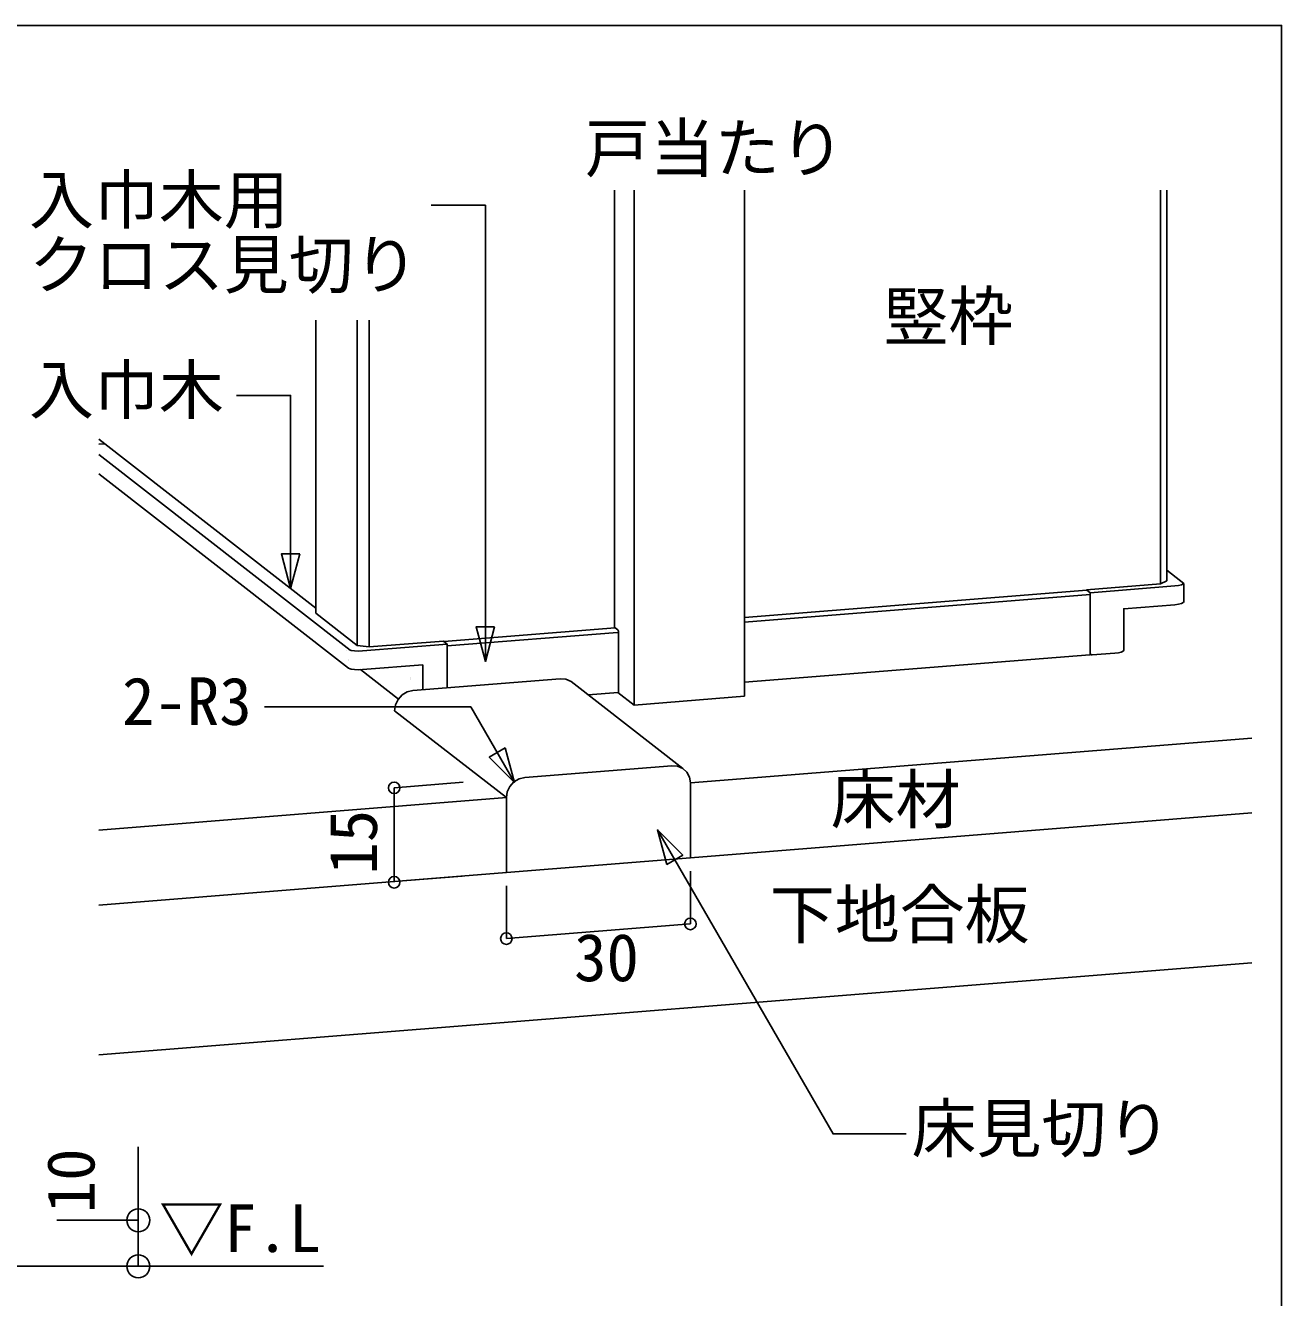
# Model space of a CAD drawing. Units: millimetres, scale not verified. Extents: x -1051 to 1051, y -744 to 744.
# Drawn here: x -765.5 to -492.5, y -534 to -257.5 of the extents above; entities that cross this region are included whole.
import ezdxf
from ezdxf.enums import TextEntityAlignment as Align

# ---------------------------------------------------------------- set-up
doc = ezdxf.new("R2010")
doc.units = ezdxf.units.MM
doc.header["$LTSCALE"] = 5
doc.layers.add('5-0', color=7, linetype='Continuous')
doc.layers.add('5-1', color=5, linetype='Continuous')
doc.styles.add('ＭＳ ゴシック', font='')
doc.styles.get('ＭＳ ゴシック').set_extended_font_data('MS Gothic')

msp = doc.modelspace()

# ---------------------------------------------------------------- linework, layer by layer
at = {"layer": '5-0'}
for p, q in [((-637.489, -388.436), (-637.489, -293.338)), ((-633.216, -405.225), (-633.216, -293.338)), ((-609.214, -293.338), (-609.214, -403.308)), ((-518.81, -293.338), (-518.81, -378.861)), ((-517.45, -378.202), (-517.45, -293.338)), ((-702.442, -321.564), (-702.442, -385.281)), ((-693.469, -392.262), (-693.469, -321.564)), ((-690.828, -392.601), (-690.828, -321.564)), ((-749.601, -347.446), (-702.442, -384.137)), ((-749.601, -348.543), (-748.322, -348.441)), ((-749.601, -350.777), (-694.928, -393.315)), ((-749.601, -354.969), (-695.317, -397.204)), ((-517.45, -375.891), (-514.396, -378.267)), ((-517.45, -375.893), (-513.729, -378.786)), ((-518.81, -378.861), (-517.45, -378.202)), ((-513.81, -378.847), (-513.729, -378.786)), ((-513.729, -378.786), (-513.729, -382.692)), ((-534.832, -380.236), (-609.214, -386.177)), ((-609.214, -387.222), (-534.074, -381.22)), ((-534.929, -380.148), (-518.81, -378.861)), ((-534.929, -380.148), (-534.074, -380.813)), ((-534.929, -380.244), (-534.929, -380.148)), ((-534.825, -380.236), (-534.832, -380.236)), ((-534.819, -380.238), (-534.825, -380.236)), ((-534.813, -380.24), (-534.819, -380.238)), ((-534.807, -380.243), (-534.813, -380.24)), ((-534.8, -380.248), (-534.807, -380.243)), ((-534.196, -380.719), (-534.202, -380.713)), ((-534.19, -380.725), (-534.196, -380.719)), ((-534.183, -380.732), (-534.19, -380.725)), ((-534.177, -380.741), (-534.183, -380.732)), ((-534.171, -380.75), (-534.177, -380.741)), ((-534.165, -380.76), (-534.171, -380.75)), ((-534.159, -380.771), (-534.165, -380.76)), ((-534.153, -380.782), (-534.159, -380.771)), ((-534.147, -380.795), (-534.153, -380.782)), ((-534.142, -380.808), (-534.147, -380.795)), ((-534.136, -380.822), (-534.142, -380.808)), ((-534.131, -380.837), (-534.136, -380.822)), ((-534.126, -380.853), (-534.131, -380.837)), ((-534.121, -380.869), (-534.126, -380.853)), ((-534.116, -380.886), (-534.121, -380.869)), ((-534.112, -380.903), (-534.116, -380.886)), ((-534.107, -380.921), (-534.112, -380.903)), ((-534.103, -380.939), (-534.107, -380.921)), ((-534.099, -380.958), (-534.103, -380.939)), ((-534.096, -380.977), (-534.099, -380.958)), ((-534.092, -380.996), (-534.096, -380.977)), ((-534.089, -381.016), (-534.092, -380.996)), ((-534.086, -381.036), (-534.089, -381.016)), ((-534.084, -381.056), (-534.086, -381.036)), ((-534.082, -381.077), (-534.084, -381.056)), ((-534.08, -381.097), (-534.082, -381.077)), ((-534.078, -381.118), (-534.08, -381.097)), ((-534.077, -381.138), (-534.078, -381.118)), ((-534.075, -381.159), (-534.077, -381.138)), ((-534.075, -381.179), (-534.075, -381.159)), ((-534.074, -381.2), (-534.075, -381.179)), ((-534.074, -380.813), (-515.672, -379.343)), ((-534.074, -393.967), (-534.074, -380.813)), ((-534.074, -381.22), (-534.074, -381.2)), ((-515.672, -379.343), (-514.89, -379.245)), ((-514.89, -379.245), (-514.268, -379.091)), ((-513.867, -378.897), (-514.268, -379.091)), ((-513.867, -378.897), (-513.81, -378.847)), ((-515.672, -383.411), (-514.89, -383.313)), ((-514.89, -383.313), (-514.268, -383.159)), ((-514.268, -383.159), (-513.867, -382.965)), ((-513.867, -382.965), (-513.81, -382.915)), ((-513.81, -382.915), (-513.729, -382.7)), ((-702.442, -385.281), (-693.469, -392.262)), ((-674.598, -391.4), (-637.392, -388.428)), ((-673.855, -392.385), (-636.866, -389.431)), ((-637.392, -388.428), (-637.386, -388.429)), ((-637.386, -388.429), (-637.38, -388.43)), ((-637.38, -388.43), (-637.374, -388.432)), ((-637.374, -388.432), (-637.367, -388.436)), ((-637.367, -388.436), (-637.361, -388.44)), ((-637.361, -388.44), (-636.763, -388.906)), ((-636.763, -388.906), (-636.756, -388.911)), ((-636.756, -388.911), (-636.75, -388.917)), ((-636.75, -388.917), (-636.744, -388.925)), ((-636.744, -388.925), (-636.738, -388.933)), ((-636.738, -388.933), (-636.732, -388.942)), ((-636.732, -388.942), (-636.726, -388.952)), ((-636.726, -388.952), (-636.72, -388.963)), ((-636.72, -388.963), (-636.714, -388.975)), ((-636.714, -388.975), (-636.708, -388.987)), ((-636.708, -388.987), (-636.702, -389.001)), ((-636.702, -389.001), (-636.697, -389.015)), ((-636.697, -389.015), (-636.692, -389.03)), ((-636.692, -389.03), (-636.686, -389.045)), ((-636.686, -389.045), (-636.681, -389.061)), ((-636.681, -389.061), (-636.677, -389.078)), ((-636.677, -389.078), (-636.672, -389.095)), ((-636.672, -389.095), (-636.668, -389.113)), ((-636.668, -389.113), (-636.664, -389.131)), ((-636.664, -389.131), (-636.66, -389.15)), ((-636.66, -389.15), (-636.656, -389.169)), ((-636.656, -389.169), (-636.653, -389.189)), ((-636.653, -389.189), (-636.65, -389.209)), ((-636.65, -389.209), (-636.647, -389.229)), ((-636.647, -389.229), (-636.644, -389.249)), ((-636.644, -389.249), (-636.642, -389.269)), ((-636.642, -389.269), (-636.64, -389.29)), ((-636.64, -389.29), (-636.638, -389.31)), ((-636.638, -389.31), (-636.637, -389.331)), ((-636.637, -389.331), (-636.636, -389.351)), ((-636.636, -389.351), (-636.635, -389.372)), ((-636.635, -389.372), (-636.635, -389.392)), ((-636.635, -389.392), (-636.635, -389.412)), ((-636.635, -389.412), (-636.635, -402.159)), ((-693.469, -392.262), (-690.828, -392.601)), ((-692.257, -393.448), (-673.855, -391.978)), ((-690.828, -392.601), (-674.709, -391.314)), ((-674.709, -391.314), (-673.855, -391.978)), ((-674.587, -391.409), (-674.581, -391.413)), ((-673.983, -391.879), (-673.977, -391.884)), ((-673.862, -392.24), (-673.862, -392.242)), ((-673.855, -391.978), (-673.855, -401.471)), ((-673.855, -392.365), (-673.855, -392.385)), ((-695.778, -393.403), (-695.767, -393.398)), ((-695.317, -395.298), (-695.317, -395.298)), ((-694.928, -393.315), (-694.767, -393.347)), ((-694.767, -393.347), (-693.988, -393.447)), ((-693.123, -393.482), (-693.988, -393.447)), ((-692.257, -393.448), (-693.123, -393.482)), ((-609.214, -400.28), (-534.171, -394.286)), ((-534.171, -394.286), (-534.165, -394.285)), ((-534.165, -394.285), (-534.159, -394.284)), ((-534.159, -394.284), (-534.153, -394.281)), ((-534.153, -394.281), (-534.147, -394.277)), ((-534.147, -394.277), (-534.142, -394.273)), ((-534.142, -394.273), (-534.136, -394.267)), ((-534.136, -394.267), (-534.131, -394.261)), ((-534.131, -394.261), (-534.126, -394.253)), ((-534.126, -394.253), (-534.121, -394.245)), ((-534.121, -394.245), (-534.116, -394.235)), ((-534.116, -394.235), (-534.112, -394.225)), ((-534.112, -394.225), (-534.107, -394.214)), ((-534.107, -394.214), (-534.103, -394.202)), ((-534.103, -394.202), (-534.099, -394.189)), ((-534.099, -394.189), (-534.096, -394.176)), ((-534.096, -394.176), (-534.092, -394.162)), ((-534.092, -394.162), (-534.089, -394.147)), ((-534.089, -394.147), (-534.086, -394.131)), ((-534.089, -394.143), (-533.909, -394.283)), ((-534.086, -394.131), (-534.084, -394.115)), ((-534.084, -394.115), (-534.082, -394.098)), ((-534.082, -394.098), (-534.08, -394.08)), ((-534.08, -394.08), (-534.078, -394.062)), ((-534.078, -394.062), (-534.077, -394.044)), ((-534.077, -394.044), (-534.075, -394.025)), ((-534.075, -394.006), (-534.074, -393.986)), ((-534.075, -394.025), (-534.075, -394.006)), ((-534.074, -393.967), (-534.054, -394.091)), ((-534.074, -393.986), (-534.074, -393.967)), ((-534.054, -394.091), (-533.998, -394.2)), ((-533.909, -394.283), (-533.998, -394.2)), ((-533.909, -394.283), (-533.798, -394.331)), ((-533.798, -394.331), (-533.674, -394.341)), ((-533.674, -394.341), (-528.74, -393.947)), ((-527.958, -393.849), (-528.74, -393.947)), ((-527.336, -393.695), (-527.958, -393.849)), ((-526.935, -393.501), (-527.336, -393.695)), ((-526.878, -393.452), (-526.935, -393.501)), ((-526.797, -393.236), (-526.878, -393.452)), ((-695.317, -395.485), (-695.317, -395.485)), ((-695.316, -397.205), (-694.928, -397.383)), ((-694.928, -397.383), (-694.767, -397.415)), ((-694.767, -397.415), (-693.988, -397.515)), ((-693.988, -397.515), (-693.123, -397.55)), ((-693.123, -397.55), (-692.257, -397.516)), ((-692.685, -397.533), (-684.471, -403.923)), ((-692.257, -397.516), (-679.189, -396.473)), ((-679.189, -401.897), (-679.189, -396.473)), ((-681.892, -399.629), (-681.891, -399.629)), ((-681.878, -399.397), (-681.878, -399.397)), ((-681.871, -399.276), (-681.871, -399.277)), ((-681.306, -402.066), (-649.303, -399.509)), ((-648.066, -399.61), (-649.303, -399.509)), ((-646.951, -400.099), (-648.066, -399.61)), ((-622.659, -418.999), (-646.951, -400.099)), ((-683.658, -403.031), (-684.543, -404.001)), ((-682.542, -402.364), (-683.658, -403.031)), ((-681.306, -402.066), (-682.542, -402.364)), ((-636.732, -402.478), (-643.226, -402.997)), ((-633.216, -405.225), (-636.746, -402.479)), ((-636.726, -402.477), (-636.732, -402.478)), ((-636.72, -402.476), (-636.726, -402.477)), ((-636.714, -402.473), (-636.72, -402.476)), ((-636.708, -402.47), (-636.714, -402.473)), ((-636.702, -402.465), (-636.708, -402.47)), ((-636.697, -402.459), (-636.702, -402.465)), ((-636.692, -402.453), (-636.697, -402.459)), ((-636.686, -402.445), (-636.692, -402.453)), ((-636.681, -402.437), (-636.686, -402.445)), ((-636.677, -402.428), (-636.681, -402.437)), ((-636.672, -402.417), (-636.677, -402.428)), ((-636.668, -402.406), (-636.672, -402.417)), ((-636.664, -402.394), (-636.668, -402.406)), ((-636.66, -402.382), (-636.664, -402.394)), ((-636.656, -402.368), (-636.66, -402.382)), ((-636.653, -402.354), (-636.656, -402.368)), ((-636.65, -402.339), (-636.653, -402.354)), ((-636.647, -402.323), (-636.65, -402.339)), ((-636.644, -402.307), (-636.647, -402.323)), ((-636.642, -402.29), (-636.644, -402.307)), ((-636.64, -402.273), (-636.642, -402.29)), ((-636.638, -402.255), (-636.64, -402.273)), ((-636.637, -402.236), (-636.638, -402.255)), ((-636.636, -402.218), (-636.637, -402.236)), ((-636.635, -402.198), (-636.636, -402.218)), ((-636.635, -402.159), (-636.635, -402.179)), ((-636.635, -402.179), (-636.635, -402.198)), ((-609.214, -403.308), (-633.216, -405.225)), ((-685.111, -405.181), (-685.307, -406.454)), ((-685.307, -406.454), (-661.014, -425.354)), ((-684.543, -404.001), (-685.111, -405.181)), ((-498.993, -412.412), (-621.01, -422.159)), ((-625.01, -418.41), (-657.014, -420.966)), ((-623.774, -418.51), (-625.01, -418.41)), ((-622.659, -418.999), (-623.774, -418.51)), ((-621.774, -419.828), (-622.659, -418.999)), ((-621.205, -420.917), (-621.774, -419.828)), ((-660.818, -424.081), (-660.25, -422.902)), ((-660.25, -422.902), (-659.365, -421.931)), ((-659.365, -421.931), (-658.25, -421.264)), ((-658.25, -421.264), (-657.014, -420.966)), ((-621.01, -422.158), (-621.205, -420.917)), ((-621.01, -438.431), (-621.01, -422.158)), ((-749.601, -432.43), (-661.014, -425.354)), ((-661.014, -425.354), (-660.818, -424.081)), ((-661.014, -425.354), (-661.014, -441.627)), ((-621.01, -438.431), (-498.993, -428.685)), ((-661.014, -441.627), (-621.01, -438.431)), ((-749.601, -448.703), (-661.014, -441.627)), ((-749.601, -481.248), (-498.993, -461.23)), ((-950.258, -527.219), (-700.722, -527.219))]:
    msp.add_line(p, q, dxfattribs=at)
at = {"layer": '5-0', "color": 6}
for points in [[(-677.366, -296.6), (-665.566, -296.6), (-665.566, -395.731)], [(-719.699, -337.931), (-707.899, -337.931), (-707.899, -379.891)], [(-713.57, -405.593), (-668.751, -405.593), (-659.25, -422.05)], [(-574.129, -498.462), (-589.997, -498.462), (-628.165, -432.352)]]:
    msp.add_lwpolyline(points, dxfattribs=at)
for points in [[(-705.888, -372.388), (-707.899, -379.891), (-709.909, -372.388)], [(-663.555, -388.228), (-665.566, -395.731), (-667.576, -388.228)], [(-661.26, -414.547), (-659.25, -422.05), (-664.742, -416.557)], [(-626.155, -439.855), (-628.165, -432.352), (-622.672, -437.845)]]:
    msp.add_lwpolyline(points, close=True, dxfattribs=at)
at = {"layer": '5-0'}
msp.add_lwpolyline([(-526.811, -393.274), (-526.795, -384.3), (-515.672, -383.411)], dxfattribs=at)
at = {"layer": '5-1'}
for p, q in [((-685.386, -423.206), (-670.401, -422.023)), ((-685.386, -423.206), (-685.386, -443.748)), ((-685.386, -443.566), (-670.633, -442.401)), ((-621.01, -452.8), (-621.01, -441.315)), ((-661.014, -455.996), (-661.014, -444.511)), ((-621.01, -452.8), (-661.014, -455.996)), ((-741.021, -527.219), (-741.021, -517.219)), ((-760.039, -527.219), (-741.021, -527.219))]:
    msp.add_line(p, q, dxfattribs=at)
msp.add_lwpolyline([(-758.742, -517.219), (-741.021, -517.219), (-741.021, -501.291)], dxfattribs=at)
for centre, radius in [((-685.386, -423.206), 1.252), ((-685.386, -443.748), 1.252), ((-621.01, -452.8), 1.252), ((-661.014, -455.996), 1.252), ((-741.021, -517.219), 2.5), ((-741.021, -527.219), 2.5)]:
    msp.add_circle(centre, radius, dxfattribs=at)

# ---------------------------------------------------------------- texts
at = {"layer": '5-0', "style": 'ＭＳ ゴシック'}
for s, p in [('入巾木用', (-764.775, -303.655)), ('クロス見切り', (-764.775, -317.766)), ('入巾木', (-764.775, -344.987)), ('2-R3', (-744.534, -412.649)), ('床見切り', (-572.939, -505.517)), ('▽F.L', (-736.504, -527.219))]:
    msp.add_text(s, height=10.35, dxfattribs=at).set_placement(p, align=Align.BOTTOM_LEFT)
at = {"layer": '5-1', "color": 7, "style": 'ＭＳ ゴシック'}
for s, p in [('戸当たり', (-643.934, -292.439)), ('竪枠', (-579.042, -328.948)), ('床材', (-590.52, -434.004)), ('下地合板', (-603.74, -458.995)), ('30', (-646.274, -468.363))]:
    msp.add_text(s, height=10.35, dxfattribs=at).set_placement(p, align=Align.BOTTOM_LEFT)
msp.add_text('15', height=10.35, rotation=90, dxfattribs=at).set_placement((-686.026, -442.085), align=Align.BOTTOM_LEFT)

# ---------------------------------------------------------------- next in the draw order: wipeouts: each hides what was drawn before it
at = {"color": 7}
msp.add_wipeout([(-747.43, -515.685), (-761.541, -515.685), (-761.541, -501.291), (-747.43, -501.291)], dxfattribs=at)

# ---------------------------------------------------------------- next in the draw order: linework, layer by layer
at = {"layer": '5-0', "color": 3}
msp.add_lwpolyline([(-977.5, -257.5), (-492.5, -257.5), (-492.5, -577.5), (-977.5, -577.5)], close=True, dxfattribs=at)

# ---------------------------------------------------------------- next in the draw order: texts
at = {"layer": '5-1', "color": 7, "style": 'ＭＳ ゴシック'}
msp.add_text('10', height=10.35, rotation=90, dxfattribs=at).set_placement((-747.43, -515.685), align=Align.BOTTOM_LEFT)

doc.saveas('drawing.dxf')
